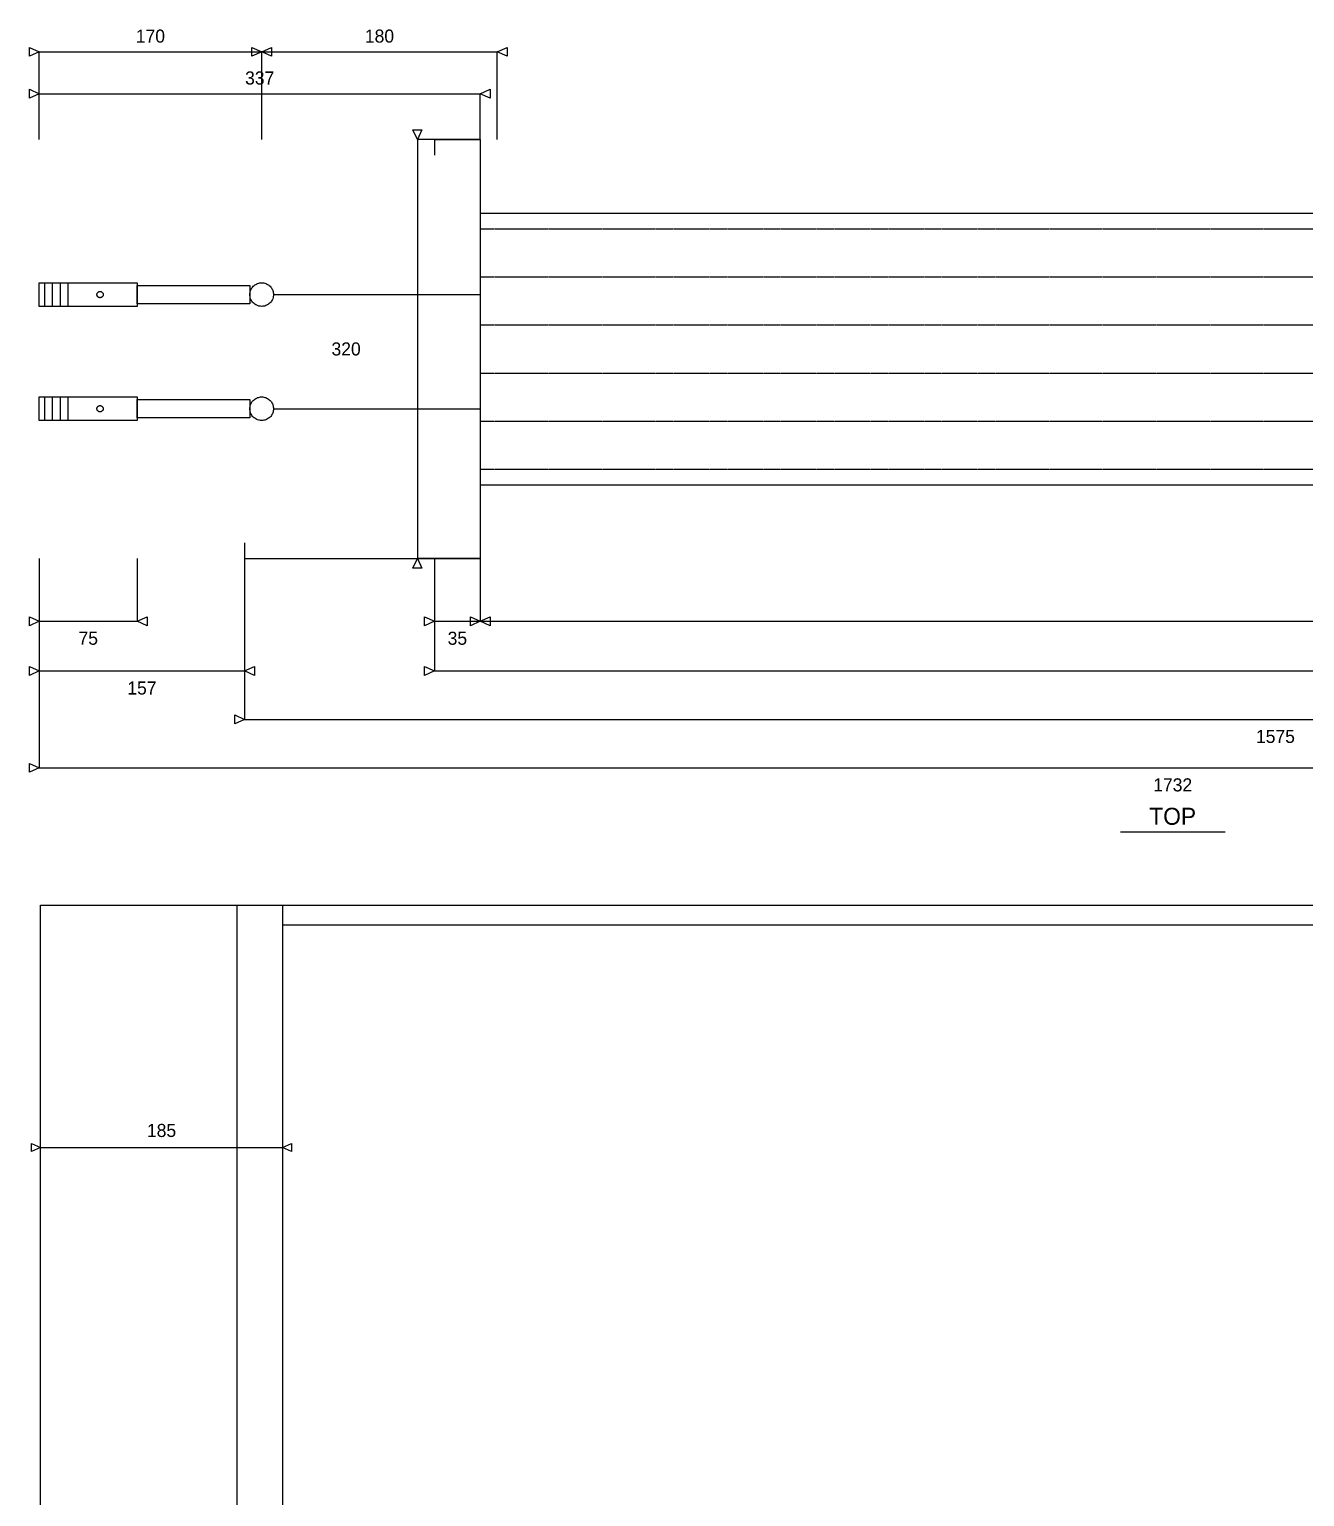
# Model space of a CAD drawing. Header units: millimetres. Extents: x 42 to 3058, y 353 to 2599.
# Drawn here: x 662 to 1636, y 1478 to 2599 of the extents above; entities that cross this region are included whole.
import ezdxf
from ezdxf.enums import TextEntityAlignment as Align

# ---------------------------------------------------------------- set-up
doc = ezdxf.new("R2010")
doc.units = ezdxf.units.MM
doc.linetypes.add('DASHED', pattern=[0.5, 0.25, -0.25])
doc.layers.add('DRAWING', color=7, linetype='Continuous')
doc.layers.add('TEXT', color=7, linetype='Continuous')

msp = doc.modelspace()

# ---------------------------------------------------------------- linework, layer by layer
at = {"layer": 'DRAWING', "linetype": 'CONTINUOUS', "true_color": 0xff6a00}
for p, q in [((669, 2515), (669, 2582)), ((669, 2582), (839, 2582)), ((839, 2515), (839, 2582)), ((839, 2515), (839, 2582)), ((839, 2582), (1019, 2582)), ((1019, 2515), (1019, 2582)), ((669, 2515), (669, 2550)), ((669, 2550), (1006, 2550)), ((1006, 2515), (1006, 2550)), ((1006, 2515), (958, 2515)), ((958, 2515), (958, 2195)), ((669, 2195), (669, 2147)), ((669, 2195), (669, 2035)), ((669, 2195), (669, 2109)), ((744, 2195), (744, 2147)), ((826, 2195), (826, 2072)), ((826, 2195), (826, 2109)), ((1006, 2195), (958, 2195)), ((971, 2195), (971, 2109)), ((971, 2195), (971, 2147)), ((1006, 2195), (1006, 2147)), ((1006, 2195), (1006, 2147)), ((669, 2147), (744, 2147)), ((971, 2147), (1006, 2147)), ((1006, 2147), (2336, 2147)), ((669, 2109), (826, 2109)), ((971, 2109), (2401, 2109)), ((826, 2072), (2401, 2072)), ((669, 2035), (2401, 2035)), ((670, 1745), (855, 1745))]:
    msp.add_line(p, q, dxfattribs=at)
at = {"layer": 'DRAWING', "linetype": 'CONTINUOUS', "true_color": 0x111111}
for p, q in [((971, 2515), (1006, 2515)), ((971, 2515), (971, 2503)), ((1006, 2515), (1006, 2195)), ((1006, 2458.8), (2336, 2458.8)), ((669, 2405.5), (744, 2405.5)), ((669, 2387.5), (669, 2405.5)), ((673, 2405.5), (673, 2387.5)), ((679, 2405.5), (679, 2387.5)), ((685, 2405.5), (685, 2387.5)), ((691, 2405.5), (691, 2387.5)), ((744, 2405.5), (744, 2387.5)), ((744, 2403.5), (830, 2403.5)), ((744, 2389.5), (744, 2403.5)), ((830, 2403.5), (830, 2389.5)), ((744, 2387.5), (669, 2387.5)), ((830, 2389.5), (744, 2389.5)), ((848, 2396.5), (1006, 2396.5)), ((669, 2318.3), (744, 2318.3)), ((669, 2300.3), (669, 2318.3)), ((673, 2318.3), (673, 2300.3)), ((679, 2318.3), (679, 2300.3)), ((685, 2318.3), (685, 2300.3)), ((691, 2318.3), (691, 2300.3)), ((744, 2318.3), (744, 2300.3)), ((744, 2316.3), (830, 2316.3)), ((744, 2302.3), (744, 2316.3)), ((830, 2316.3), (830, 2302.3)), ((848, 2309.3), (1006, 2309.3)), ((744, 2300.3), (669, 2300.3)), ((830, 2302.3), (744, 2302.3)), ((1006, 2251.2), (2336, 2251.2)), ((826, 2207), (826, 2195)), ((826, 2195), (1006, 2195)), ((1495, 1986), (1575, 1986)), ((670, 1930), (2250, 1930)), ((670, 500), (670, 1930)), ((820, 1930), (820, 500)), ((855, 1930), (855, 500)), ((855, 1915), (2185, 1915))]:
    msp.add_line(p, q, dxfattribs=at)
at = {"layer": 'DRAWING', "linetype": 'DASHED', "true_color": 0xff1a1a}
for p, q in [((1006, 2446.8), (2336, 2446.8)), ((1006, 2410.1), (2336, 2410.1)), ((1006, 2373.4), (2336, 2373.4)), ((1006, 2336.6), (2336, 2336.6)), ((1006, 2299.9), (2336, 2299.9)), ((1006, 2263.2), (2336, 2263.2))]:
    msp.add_line(p, q, dxfattribs=at)
at = {"layer": 'DRAWING', "linetype": 'CONTINUOUS', "true_color": 0xff6a00}
for points in [[(669, 2582), (661.5, 2578.6), (661.5, 2585.4)], [(839, 2582), (831.5, 2578.6), (831.5, 2585.4)], [(839, 2582), (846.5, 2585.4), (846.5, 2578.6)], [(1019, 2582), (1026.5, 2585.4), (1026.5, 2578.6)], [(669, 2550), (661.5, 2546.6), (661.5, 2553.4)], [(1006, 2550), (1013.5, 2553.4), (1013.5, 2546.6)], [(958, 2515), (954.6, 2522.5), (961.4, 2522.5)], [(958, 2195), (961.4, 2187.5), (954.6, 2187.5)], [(669, 2147), (661.5, 2143.6), (661.5, 2150.4)], [(744, 2147), (751.5, 2150.4), (751.5, 2143.6)], [(971, 2147), (963.5, 2143.6), (963.5, 2150.4)], [(1006, 2147), (998.5, 2143.6), (998.5, 2150.4)], [(1006, 2147), (1013.5, 2150.4), (1013.5, 2143.6)], [(669, 2109), (661.5, 2105.6), (661.5, 2112.4)], [(826, 2109), (833.5, 2112.4), (833.5, 2105.6)], [(971, 2109), (963.5, 2105.6), (963.5, 2112.4)], [(826, 2072), (818.5, 2068.6), (818.5, 2075.4)], [(669, 2035), (661.5, 2031.6), (661.5, 2038.4)], [(670, 1745), (663.2, 1741.9), (663.2, 1748.1)], [(855, 1745), (861.8, 1748.1), (861.8, 1741.9)]]:
    msp.add_lwpolyline(points, close=True, dxfattribs=at)
at = {"layer": 'DRAWING', "linetype": 'CONTINUOUS', "true_color": 0x111111}
for points in [[(717.9, 2396.5), (717.9, 2396.3), (717.9, 2396.1), (717.8, 2395.9), (717.8, 2395.7), (717.7, 2395.5), (717.6, 2395.3), (717.5, 2395.1), (717.3, 2395), (717.2, 2394.8), (717, 2394.7), (716.9, 2394.6), (716.7, 2394.4), (716.5, 2394.3), (716.3, 2394.3), (716.1, 2394.2), (715.9, 2394.2), (715.7, 2394.1), (715.5, 2394.1), (715.3, 2394.1), (715.1, 2394.2), (714.9, 2394.2), (714.7, 2394.3), (714.5, 2394.3), (714.3, 2394.4), (714.1, 2394.6), (714, 2394.7), (713.8, 2394.8), (713.7, 2395), (713.5, 2395.1), (713.4, 2395.3), (713.3, 2395.5), (713.2, 2395.7), (713.2, 2395.9), (713.1, 2396.1), (713.1, 2396.3), (713.1, 2396.5), (713.1, 2396.7), (713.1, 2396.9), (713.2, 2397.1), (713.2, 2397.3), (713.3, 2397.5), (713.4, 2397.7), (713.5, 2397.9), (713.7, 2398.1), (713.8, 2398.2), (714, 2398.4), (714.1, 2398.5), (714.3, 2398.6), (714.5, 2398.7), (714.7, 2398.8), (714.9, 2398.8), (715.1, 2398.9), (715.3, 2398.9), (715.5, 2398.9), (715.7, 2398.9), (715.9, 2398.9), (716.1, 2398.8), (716.3, 2398.8), (716.5, 2398.7), (716.7, 2398.6), (716.9, 2398.5), (717, 2398.4), (717.2, 2398.2), (717.3, 2398.1), (717.5, 2397.9), (717.6, 2397.7), (717.7, 2397.5), (717.8, 2397.3), (717.8, 2397.1), (717.9, 2396.9), (717.9, 2396.7), (717.9, 2396.5)], [(848, 2396.5), (848, 2395.7), (847.9, 2395), (847.7, 2394.2), (847.5, 2393.4), (847.2, 2392.7), (846.8, 2392), (846.4, 2391.4), (845.9, 2390.7), (845.4, 2390.2), (844.8, 2389.6), (844.2, 2389.1), (843.5, 2388.7), (842.8, 2388.4), (842.1, 2388.1), (841.3, 2387.8), (840.6, 2387.7), (839.8, 2387.6), (839, 2387.5), (838.2, 2387.6), (837.4, 2387.7), (836.7, 2387.8), (835.9, 2388.1), (835.2, 2388.4), (834.5, 2388.7), (833.8, 2389.1), (833.2, 2389.6), (832.6, 2390.2), (832.1, 2390.7), (831.6, 2391.4), (831.2, 2392), (830.8, 2392.7), (830.5, 2393.4), (830.3, 2394.2), (830.1, 2395), (830, 2395.7), (830, 2396.5), (830, 2397.3), (830.1, 2398.1), (830.3, 2398.8), (830.5, 2399.6), (830.8, 2400.3), (831.2, 2401), (831.6, 2401.7), (832.1, 2402.3), (832.6, 2402.9), (833.2, 2403.4), (833.8, 2403.9), (834.5, 2404.3), (835.2, 2404.7), (835.9, 2405), (836.7, 2405.2), (837.4, 2405.4), (838.2, 2405.5), (839, 2405.5), (839.8, 2405.5), (840.6, 2405.4), (841.3, 2405.2), (842.1, 2405), (842.8, 2404.7), (843.5, 2404.3), (844.2, 2403.9), (844.8, 2403.4), (845.4, 2402.9), (845.9, 2402.3), (846.4, 2401.7), (846.8, 2401), (847.2, 2400.3), (847.5, 2399.6), (847.7, 2398.8), (847.9, 2398.1), (848, 2397.3), (848, 2396.5)], [(717.9, 2309.3), (717.9, 2309.1), (717.9, 2308.9), (717.8, 2308.7), (717.8, 2308.5), (717.7, 2308.3), (717.6, 2308.1), (717.5, 2308), (717.3, 2307.8), (717.2, 2307.6), (717, 2307.5), (716.9, 2307.4), (716.7, 2307.2), (716.5, 2307.2), (716.3, 2307.1), (716.1, 2307), (715.9, 2307), (715.7, 2306.9), (715.5, 2306.9), (715.3, 2306.9), (715.1, 2307), (714.9, 2307), (714.7, 2307.1), (714.5, 2307.2), (714.3, 2307.2), (714.1, 2307.4), (714, 2307.5), (713.8, 2307.6), (713.7, 2307.8), (713.5, 2308), (713.4, 2308.1), (713.3, 2308.3), (713.2, 2308.5), (713.2, 2308.7), (713.1, 2308.9), (713.1, 2309.1), (713.1, 2309.3), (713.1, 2309.5), (713.1, 2309.7), (713.2, 2309.9), (713.2, 2310.1), (713.3, 2310.3), (713.4, 2310.5), (713.5, 2310.7), (713.7, 2310.9), (713.8, 2311), (714, 2311.2), (714.1, 2311.3), (714.3, 2311.4), (714.5, 2311.5), (714.7, 2311.6), (714.9, 2311.6), (715.1, 2311.7), (715.3, 2311.7), (715.5, 2311.7), (715.7, 2311.7), (715.9, 2311.7), (716.1, 2311.6), (716.3, 2311.6), (716.5, 2311.5), (716.7, 2311.4), (716.9, 2311.3), (717, 2311.2), (717.2, 2311), (717.3, 2310.9), (717.5, 2310.7), (717.6, 2310.5), (717.7, 2310.3), (717.8, 2310.1), (717.8, 2309.9), (717.9, 2309.7), (717.9, 2309.5), (717.9, 2309.3)], [(848, 2309.3), (848, 2308.5), (847.9, 2307.8), (847.7, 2307), (847.5, 2306.2), (847.2, 2305.5), (846.8, 2304.8), (846.4, 2304.2), (845.9, 2303.5), (845.4, 2303), (844.8, 2302.4), (844.2, 2302), (843.5, 2301.5), (842.8, 2301.2), (842.1, 2300.9), (841.3, 2300.6), (840.6, 2300.5), (839.8, 2300.4), (839, 2300.3), (838.2, 2300.4), (837.4, 2300.5), (836.7, 2300.6), (835.9, 2300.9), (835.2, 2301.2), (834.5, 2301.5), (833.8, 2302), (833.2, 2302.4), (832.6, 2303), (832.1, 2303.5), (831.6, 2304.2), (831.2, 2304.8), (830.8, 2305.5), (830.5, 2306.2), (830.3, 2307), (830.1, 2307.8), (830, 2308.5), (830, 2309.3), (830, 2310.1), (830.1, 2310.9), (830.3, 2311.7), (830.5, 2312.4), (830.8, 2313.1), (831.2, 2313.8), (831.6, 2314.5), (832.1, 2315.1), (832.6, 2315.7), (833.2, 2316.2), (833.8, 2316.7), (834.5, 2317.1), (835.2, 2317.5), (835.9, 2317.8), (836.7, 2318), (837.4, 2318.2), (838.2, 2318.3), (839, 2318.3), (839.8, 2318.3), (840.6, 2318.2), (841.3, 2318), (842.1, 2317.8), (842.8, 2317.5), (843.5, 2317.1), (844.2, 2316.7), (844.8, 2316.2), (845.4, 2315.7), (845.9, 2315.1), (846.4, 2314.5), (846.8, 2313.8), (847.2, 2313.1), (847.5, 2312.4), (847.7, 2311.7), (847.9, 2310.9), (848, 2310.1), (848, 2309.3)]]:
    msp.add_lwpolyline(points, close=True, dxfattribs=at)

# ---------------------------------------------------------------- texts
at = {"layer": 'TEXT', "true_color": 0xff6a00}
for s, p in [('170', (754, 2594)), ('180', (929, 2594)), ('337', (837.5, 2562)), ('320', (903.5, 2355)), ('75', (706.5, 2134)), ('35', (988.5, 2134)), ('157', (747.5, 2096)), ('1575', (1613.5, 2059)), ('1732', (1535, 2022)), ('185', (762.5, 1758))]:
    msp.add_text(s, height=10, dxfattribs=at).set_placement(p, align=Align.MIDDLE_CENTER)
at = {"layer": 'TEXT', "true_color": 0x111111}
msp.add_text('TOP', height=13, dxfattribs=at).set_placement((1535, 1998), align=Align.MIDDLE_CENTER)

doc.saveas('drawing.dxf')
